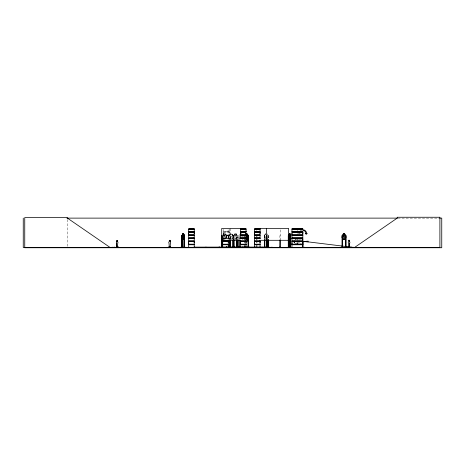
<?xml version="1.0" encoding="UTF-8"?>
<svg xmlns="http://www.w3.org/2000/svg" width="465" height="465" viewBox="0 0 465 465"><rect width="100%" height="100%" fill="white"/><g stroke="black" fill="none" stroke-linecap="round" stroke-linejoin="round"><path stroke-width="0.35" stroke-dasharray="2.33 1.74" d="M223.677 233.523L223.648 235.028L229.28 235.156L223.624 235.244L223.677 239.702M229.21 233.523L229.216 231.68M223.677 231.628L229.245 231.791M229.21 240.934L229.245 235.273M236.941 235.627L236.888 239.132M264.684 235.627L264.713 239.132M226.292 235.552L226.217 239.132M232.82 235.581L232.744 239.132M238.795 239.132L238.795 235.65L239.196 235.488L239.196 239.132M264.736 235.552L264.283 235.633L264.306 237.51L265.62 239.388L264.347 237.493M229.216 235.4L223.671 235.435M223.613 238.266L229.274 238.249L223.624 238.092M234.86 233.802L234.255 237.057L235.063 238.173L235.865 238.173L236.656 237.057L236.063 233.802L234.831 233.802L233.633 235.65L233.633 239.132M267.962 235.604L267.98 239.132M223.043 235.65L223.758 233.802L225.2 233.802M229.199 235.627L228.792 235.65L228.792 239.132M232.773 235.627L233.145 235.65L231.698 233.802L230.239 233.802L229.507 235.65L229.507 237.057L230.489 238.173L231.46 238.173L232.419 237.057L232.419 235.65L231.698 233.802M223.636 231.791L223.671 234.883L229.245 235.058M229.257 231.977L223.642 232M226.013 238.469L226.874 238.469M237.22 239.132L237.278 235.633L236.051 233.75L234.813 233.75L233.593 235.633L233.54 239.132M236.034 239.341L237.237 237.493M234.86 239.341L233.593 237.51L234.842 239.388L236.081 239.388L237.301 237.51M241.201 237.202L241.695 236.476M264.283 235.633L265.643 233.75M267.317 238.923L268.276 237.493M229.245 238.196L223.665 238.057M222.282 235.633L223.746 233.75M231.698 239.341L233.157 237.493M233.203 237.51L231.721 239.388L230.216 239.388L228.734 237.51L228.734 235.633L230.216 233.75L231.721 233.75L233.203 235.633L233.145 239.132M224.955 238.173L225.897 237.057L225.897 235.65L225.188 233.802M298.303 242.032L297.187 243.015L295.775 243.015L293.927 242.282L295.292 243.416M264.725 235.639L264.777 239.132M293.88 240.8L295.757 239.318M297.641 243.788L299.518 242.306M226.246 235.627L226.635 235.65L226.635 239.132M233.982 235.627L233.54 235.65M397.93 218.12L438.879 218.12M223.671 232.163L229.216 232.163L229.21 234.935M223.735 233.75L225.223 233.75L226.676 235.633L226.67 237.51L225.211 239.388L223.735 239.388L225.211 233.75L226.67 235.633M267.916 235.65L268.34 235.65L268.34 239.132M228.094 235.65L228.286 239.213M230.315 235.65L230.123 239.213M280.29 235.65L279.889 235.65L279.889 239.213M223.677 237.987L229.21 237.987M223.677 238.469L229.21 238.469M301.489 239.812L295.531 239.812L295.531 239.411M295.531 243.364L301.489 243.364M297.641 239.318L299.518 240.8M293.927 242.282L295.316 243.375M223.043 237.057L224.002 238.173M265.87 238.173L264.986 237.057L265.643 233.802L264.329 235.65L264.416 239.132M242.788 235.185L241.695 233.802L240.236 233.802L238.731 235.633L238.731 237.51L240.213 239.388M238.778 237.493L239.51 238.417M228.78 237.493L230.239 239.341M222.293 237.51L223.746 239.388M266.98 233.75L268.34 235.633M236.034 233.802L237.301 235.633L236.801 235.65L236.801 239.132M230.245 236.476L230.716 237.202L231.698 236.476L231.204 234.046L230.716 234.046L230.245 235.65L230.315 239.213M234.842 233.75L236.081 239.388M297.513 233.523L297.513 234.883M297.513 242.846L297.513 244.206M297.28 230.303L297.28 231.617M297.28 239.62L297.28 240.934M280.29 229.844L280.29 239.603M268.276 235.65L268.276 239.132M256.988 235.65L256.988 237.074M256.988 237.789L256.988 239.928M256.988 240.643L256.988 243.497M256.988 244.212L256.988 246.351M256.587 228.449L256.587 230.535M256.587 235.65L256.587 237.074M256.587 237.789L256.587 239.928M256.587 240.643L256.587 243.497M256.587 244.212L256.587 246.351M244.997 242.073L245.026 243.497M245.026 244.212L244.997 246.351M244.607 235.65L244.607 237.074M244.607 237.789L244.631 239.928M244.607 240.643L244.631 243.497M244.631 244.212L244.607 246.351M244.497 236.342L244.497 239.83M244.096 237.737L244.096 239.83M243.143 236.342L243.143 239.83M242.742 237.737L242.742 239.83M242.416 235.65L242.416 237.057M237.127 235.65L237.127 239.132M233.947 235.493L233.959 239.132M233.872 235.65L233.872 239.132M230.163 228.449L230.163 239.603M229.216 228.989L229.21 231.617L223.671 231.617L223.677 229.152M228.251 242.073L228.286 243.497M228.251 244.212L228.286 246.351M228.135 235.65L228.135 239.213M228.135 242.073L228.135 243.497M228.135 244.212L228.135 246.351M228.094 229.844L228.094 239.603M228.094 242.073L228.094 243.497M228.094 244.212L228.094 246.351M67.437 219.55L67.437 246.781M299.268 232.535A3.732 3.732 0 0 0 299.14 233.5L298.524 233.5L299.419 234.366L300.32 233.5L299.693 233.5A3.116 3.116 0 0 1 299.803 232.692M300.233 230.861A3.732 3.732 0 0 1 301.006 230.268M301.256 230.803A3.116 3.116 0 0 1 302.006 230.489M235.255 234.046L234.866 236.476L235.656 237.202L236.063 235.65L235.656 234.046L235.226 234.046M224.229 234.046L223.764 236.476L224.229 237.202L224.705 237.202L225.194 235.65L224.705 234.046L224.229 234.046"/><path stroke-width="0.7" d="M188.685 244.206L188.685 241.48L194.231 241.48L194.225 244.206L188.685 244.206L188.691 242.846M188.685 234.883L188.685 232.163L194.231 232.163L194.225 234.883L188.685 234.883L188.691 233.523M194.225 242.846L194.225 241.48M194.225 233.523L194.225 232.163M240.533 244.206L240.533 242.846M240.533 234.883L240.533 233.523M246.049 242.846L246.049 241.48M254.512 244.206L254.512 241.48L260.057 241.48L260.051 244.206L254.512 244.206L254.518 242.846M254.512 234.883L254.512 232.163L260.057 232.163L260.051 234.883L254.512 234.883L254.518 233.523M260.051 242.846L260.051 241.48M260.051 233.523L260.051 232.163M302.825 244.206L291.974 244.206L291.979 242.846M291.974 234.883L291.974 232.163L302.825 232.163L302.82 234.883L291.974 234.883L291.979 233.523M302.82 233.523L302.82 232.163M290.381 247.066L290.381 247.496L290.381 235.505M117.564 247.049L117.721 243.242A0.988 0.773 -90 0 0 117.564 241.69L117.599 240.62L117.564 241.69M349.482 247.049L349.657 243.242A0.988 0.831 -90 0 0 349.482 241.69L349.517 240.62L349.482 241.69M342.525 235.563L342.554 247.496M345.879 235.633L345.809 237.493L344.606 239.388L343.344 239.388L342.106 237.51L342.106 235.633L343.373 233.75L344.635 233.75L345.879 235.633L345.896 247.496L345.914 235.65L345.478 235.482M345.524 235.552L345.536 247.496M117.599 247.049L116.785 247.049L116.628 243.242A0.988 0.773 -90 0 1 116.785 241.69L116.878 240.376M117.61 246.653L117.174 246.537L117.715 246.398L117.668 247.264M117.633 246.601L117.168 246.572L117.61 246.485M117.337 246.485L117.604 246.531M348.605 247.368L348.593 246.398L349.128 246.572L348.704 246.653M348.709 246.485L349.075 246.572L348.785 246.63M289.399 235.65L289.811 234.046M169.254 247.049L169.039 243.242A0.988 0.936 -90 0 1 169.237 241.69L169.318 240.376L170.051 240.271M169.725 246.485L170.004 246.537M223.648 247.479L234.808 247.496M183.669 239.388L182.786 239.388L183.669 233.75L182.786 233.75L181.949 235.633L181.978 247.496L182.077 235.65M289.085 247.496L289.067 235.65L289.399 233.802L289.997 233.802L290.23 237.057L289.864 238.173L289.492 238.173L289.12 237.057M286.899 247.438L304.9 247.316L286.888 247.467L292.718 247.461M180.031 247.275L186.238 247.275M289.957 236.476L289.765 237.202L289.399 236.476M245.7 235.116L246.02 234.046L246.502 234.046L246.996 236.476L246.02 237.202M245.7 236.993L246.02 235.924L246.502 235.924L246.996 238.353L246.02 239.086M289.445 239.341L288.829 237.51L288.829 235.633L289.393 233.75L290.009 233.75L290.549 235.65L290.526 247.496M289.433 233.75L288.846 235.65L288.91 247.496M289.951 239.341L290.573 237.51L289.962 239.388L289.393 239.388L289.393 233.75M340.938 247.461L347.146 247.275L344.745 247.467M343.368 247.461L340.944 247.275L343.379 247.258M265.759 247.252L269.334 247.275L265.742 247.438M221.636 247.49L221.689 235.65L222.107 235.65L222.131 247.496M222.706 247.275C219.108 246.781 222.985 248.473 222.677 247.066M221.235 247.275L239.068 247.252M228.71 247.461L228.745 247.066M244.009 247.461L244.049 247.066M256.541 247.066L256.529 247.258M182.821 233.75L181.949 235.633M183.629 239.388L184.436 237.493M184.064 237.057L183.524 238.173L182.978 238.173L182.425 237.057L182.838 233.802L183.658 233.802L184.064 235.65L184.041 247.496M246.218 238.028L247.235 236.9L246.462 238.307C248.048 239.789 246.717 240.556 246.2 238.58M348.709 240.376L349.105 240.126M348.808 240.271L348.657 241.69A0.988 0.831 -90 0 0 348.483 243.242L348.686 247.049L349.517 247.049L349.657 243.242M344.588 239.341L345.879 237.51M112.914 247.427L113.135 247.264M117.186 247.421L116.872 247.485L116.959 246.851M117.819 247.496L118.116 246.851L117.523 246.851L117.523 247.264M246.996 239.341L248.455 237.493L247.02 235.633L245.514 235.633M248.502 237.51L247.02 239.388L245.514 239.388M245.514 233.75L247.02 233.75L248.502 235.633L248.502 239.394L246.996 241.225L245.537 241.225M248.502 239.394L247.02 241.271L240.486 241.294M348.093 247.49L348.163 246.851L348.704 246.851M348.5 247.485L348.157 247.421L353.836 247.496M170.33 246.851L170.591 247.368L170.591 246.851L170.219 247.264M240.55 247.386L240.527 244.753L246.055 244.753M188.685 247.38L188.691 244.753L194.231 244.753L194.231 247.38L188.668 247.49M254.512 247.38L254.518 244.753L260.057 244.753L260.057 247.38L254.495 247.49M354.528 247.496L397.215 218.12L397.215 217.254L439.896 217.254L439.896 247.496L23.25 247.496L23.25 218.12M112.274 247.496L111.972 247.264L115.442 247.368M117.965 247.496L111.885 247.485L112.292 247.485M349.477 247.49C348.541 247.31 349.988 247.828 349.407 246.851M353.505 247.427L353.755 247.264L350.494 247.368M263.33 247.467L269.328 247.258M166.72 247.496L170.481 247.264L170.481 246.851M170.405 247.496L170.678 247.496M221.979 247.467L222.084 235.65M248.072 235.627L248.444 235.65L248.444 247.496M66.89 218.12L397.436 218.12M439.57 218.12L441.75 218.12L441.75 247.746L24.75 247.746L24.75 217.562L67.437 217.562L67.437 218.12L110.118 247.496M245.026 228.449L221.712 228.449L221.724 247.496M256.587 228.449L288.637 228.449L288.596 247.461M188.68 228.879L194.236 228.879M240.521 228.879L246.055 228.879M254.506 228.879L260.057 228.879M291.968 228.879L302.831 228.879M302.831 228.978L291.968 228.989L291.979 231.617L302.825 231.617M188.691 229.152L194.225 229.152M240.533 229.152L246.049 229.152M254.518 229.152L260.051 229.152M291.979 229.152L302.82 229.152M240.527 231.617L246.055 231.617M188.645 231.803L194.265 231.803M240.486 231.803L246.09 231.803M254.471 231.803L260.092 231.803M291.939 231.803L302.866 231.803M188.645 231.971L194.265 231.971M240.486 231.971L246.09 231.971M254.471 231.971L260.092 231.971M291.939 231.971L302.866 231.971M246.055 232.163L240.527 232.163L240.527 234.883L246.055 234.883M245.537 233.802L246.996 233.802L247.717 235.65L247.717 237.057L246.758 238.173L240.51 238.121L246.055 238.063M188.645 235.075L194.265 235.075M240.486 235.075L246.09 235.075M254.471 235.075L260.092 235.075M291.939 235.075L302.866 235.075M188.645 235.244L194.265 235.244M240.486 235.244L246.09 235.244M254.471 235.244L260.092 235.244M291.939 235.244L302.866 235.244M246.055 235.435L240.527 235.435L240.527 238.057M182.216 235.482L182.228 247.496M290.34 235.482L290.695 235.65L290.695 247.496M182.228 235.627L181.85 235.65L181.856 247.496M184.07 235.65L184.5 235.633L184.425 247.496M245.537 235.679L246.996 235.679L247.717 237.528L247.717 238.94L246.758 240.056L245.787 240.056M342.6 235.65L342.13 235.633L342.182 247.496L342.263 235.65M181.949 237.51L182.832 239.33M342.106 237.51L343.391 239.341M194.225 237.987L188.691 237.987L188.691 235.435L194.231 235.435L194.231 238.057L188.656 238.167L194.236 238.173M240.533 237.987L246.049 237.987M260.051 237.987L254.518 237.987L254.518 235.435L260.057 235.435L260.057 238.057L254.46 238.132L260.057 238.202M291.979 237.987L302.82 237.987L302.825 235.435L291.974 235.435L291.974 238.057L302.831 238.057M291.968 238.202L302.831 238.202M240.521 238.313L246.055 238.313M260.057 238.301L254.506 238.301L254.518 240.934L260.057 240.934M302.831 238.301L291.968 238.313L291.979 240.934L302.825 240.934M188.691 238.469L194.225 238.469M240.533 238.469L246.049 238.469M254.518 238.469L260.051 238.469M291.979 238.469L302.82 238.469M302.384 239.411L302.814 239.365L302.837 247.496M302.384 239.458L302.814 239.458M302.384 239.766L302.814 239.766M302.384 239.812L302.814 239.859M221.712 240.3L240.789 240.3M259.458 240.3L288.637 240.3M116.785 240.62L116.785 241.69M170.109 240.376L170.19 241.69A0.988 0.936 -90 0 1 170.364 243.242L170.173 247.049L169.237 247.049M223.671 240.934L229.216 240.934M240.527 240.934L246.055 240.934M188.645 241.126L194.265 241.126M223.63 241.126L229.251 241.126M240.486 241.126L246.09 241.126M254.471 241.126L260.092 241.126M291.939 241.126L302.866 241.126M302.215 241.236L303.314 241.236L303.314 241.916L302.215 241.916M188.645 241.294L194.265 241.294M223.63 241.294L229.251 241.294M254.471 241.294L260.092 241.294M291.939 241.294L302.93 241.329L302.93 247.496M223.671 241.48L229.216 241.48M302.825 241.48L291.974 241.48L291.974 244.206M303.314 241.451L307.016 241.451M170.173 241.69L170.173 240.62M303.314 241.701L307.016 241.701M302.436 241.817L302.93 241.817M302.436 241.945L302.93 241.945M116.628 243.242L116.825 247.049M302.814 243.317L302.384 243.364L302.814 243.41M302.384 243.718L302.814 243.765M302.384 243.811L302.814 243.811M223.671 244.206L229.216 244.206M246.055 244.206L240.527 244.206L240.527 241.48L246.055 241.48L246.049 244.206M188.645 244.392L194.265 244.392M223.63 244.392L229.251 244.392M240.486 244.392L246.09 244.392M254.471 244.392L260.092 244.392M291.939 244.392L302.866 244.392M188.645 244.561L194.265 244.561M223.63 244.561L229.251 244.561M240.486 244.561L246.09 244.561M254.471 244.561L260.092 244.561M291.939 244.561L302.866 244.561M223.671 244.753L229.216 244.753M302.825 244.753L291.974 244.753L291.974 247.38M348.715 246.607L349.07 246.619M181.809 247.066L182.239 247.066M184.03 247.066L184.46 247.066M267.869 247.066L268.386 247.066M279.843 247.066L280.389 247.461M288.742 247.066L288.224 247.066L288.224 247.496M288.881 247.066L289.236 247.496L289.213 237.737M290.369 247.066L290.73 247.066M342.141 247.066L342.641 247.066L342.641 247.496M345.449 247.066L345.954 247.066M114.28 247.182L114.931 247.182M168.057 247.182L168.714 247.182M205.152 247.252L206.634 247.252M218.567 247.252L220.09 247.252M239.243 247.188L242.695 247.188L242.695 247.496M244.544 247.188L247.996 247.188M254.651 247.252L256.186 247.252M256.465 247.252L256.814 247.496M261.708 247.252L263.237 247.252M270.769 247.252L272.298 247.252M272.583 247.252L272.932 247.496M351.011 247.182L351.668 247.182M188.691 247.304L194.225 247.304M223.677 247.304L234.784 247.275M238.493 247.275L235.953 247.496L238.469 247.496M240.533 247.304L246.049 247.304M254.518 247.304L260.051 247.304M347.146 247.275L344.693 247.496M170.603 247.427L166.517 247.485L166.889 247.264M248.06 235.499L247.996 247.496M308.004 241.858L353.016 247.368M233.232 247.461L233.145 239.83M240.539 247.479L246.055 247.386L246.049 244.753M244.892 247.467L244.95 247.066M244.712 247.461L244.683 247.066M183.629 233.75L184.477 235.65M183.617 233.802L184.436 235.65M181.978 237.493L182.821 239.388M290.509 235.65L289.962 233.75L289.962 239.388M288.846 237.493L289.433 239.388M288.672 247.473L288.695 235.65L288.265 235.65L288.283 247.496M289.765 234.046L289.957 235.65M349.849 247.368L349.849 246.851L349.314 246.851L349.314 247.264M349.756 246.851L349.756 247.264L348.262 247.264L348.262 246.851M349.017 246.398L349.017 247.264M348.977 246.398L348.977 247.264M348.634 246.398L348.704 247.264M345.774 247.066L345.762 247.496M345.64 247.066L345.629 247.496M345.443 235.493L345.454 247.496M342.467 247.066L342.455 247.496M342.333 247.066L342.333 247.496M308.004 241.021L308.004 242.131M307.016 241.021L307.016 242.131M302.506 239.859L302.529 247.496M290.602 247.066L290.602 247.496M289.009 247.066L289.027 247.496M288.376 247.066L288.387 247.496M280.29 239.928L280.244 247.496M279.936 247.066L279.936 247.496M279.889 239.928L279.843 247.496M268.34 239.83L268.34 247.496M268.276 239.83L268.212 247.496M268.043 247.066L268.032 247.496M267.98 239.83L267.939 247.496M267.916 239.83L267.869 247.496M267.09 247.496L267.09 247.066L194.196 247.13L194.196 247.496M267.032 247.496L267.044 235.65L266.614 235.65L266.672 247.496L266.614 228.449M266.927 247.066L266.939 247.496M266.381 247.13L266.381 247.496M265.771 247.13L265.765 247.496M264.777 239.83L264.754 247.496M264.713 239.83L264.713 247.496M264.469 247.066L264.475 247.496M264.347 239.83L264.37 247.496M264.306 247.066L264.306 247.496M256.988 247.066L257.035 247.496M256.942 247.066L256.942 247.496M256.587 247.066L256.634 247.496M249.624 247.13L249.624 247.496M249.007 247.13L249.007 247.496M248.49 247.066L248.49 247.496M248.089 247.066L248.089 247.496M246.049 231.617L246.055 228.989L240.521 228.983L240.533 231.617M245.072 247.066L245.072 247.496M245.026 247.066L244.991 247.496M244.631 247.066L244.584 247.496L244.497 247.066M244.451 247.066L244.451 247.496M244.142 247.066L244.142 247.496M243.189 247.066L243.189 247.496M243.096 247.066L243.096 247.496M242.933 247.13L242.933 247.496M242.742 247.066L242.788 247.496M242.067 247.13L242.067 247.496M239.196 239.83L239.243 247.496M239.15 247.066L239.15 247.496M238.795 239.83L238.841 247.496M238.748 247.066L238.655 247.252M237.22 239.83L237.22 247.496M237.127 239.83L237.127 247.496M237.063 247.066L237.08 247.496M236.952 247.066L236.935 247.496M236.888 239.83L236.848 247.496M236.801 239.83L236.761 247.496M233.959 239.83L234 247.496M233.872 239.83L233.912 247.496M233.808 247.066L233.808 247.496M233.633 239.83L233.68 247.496M233.54 239.83L233.57 247.496M233.506 247.066L233.506 247.496M233.099 247.066L233.099 247.496M232.791 247.066L232.791 247.496M232.744 239.83L232.698 247.496M230.355 247.066L230.332 247.496M230.315 239.928L230.274 247.496M230.163 239.928L230.163 247.496M230.123 239.928L230.123 247.496M229.193 239.83L229.239 247.496M229.146 247.066L229.146 247.496M228.838 247.066L228.792 247.496M228.298 247.066L228.327 247.496M228.245 247.066L228.292 247.496M228.135 247.066L228.141 247.496M228.094 247.066L228.03 247.496M226.653 247.066L226.682 247.496M226.595 247.066L226.606 247.496M226.554 247.066L226.554 247.496M226.298 247.066L226.292 247.496L226.246 247.066M222.805 247.066L222.805 247.496M222.764 239.83L222.735 247.496M222.421 247.066L222.415 247.496M222.34 239.83L222.322 247.496L222.293 247.066M220.648 247.496L220.433 247.496M219.585 247.13L219.585 247.496M219.381 247.13L219.381 247.496M219.114 247.13L219.114 247.496M218.172 247.496L217.027 247.496M207.291 247.496L206.937 247.496M204.751 247.496L203.606 247.496M194.666 247.13L194.666 247.496M184.32 247.066L184.32 247.496M184.297 237.04L184.25 247.496M184.198 235.65L184.169 247.496M182.1 247.066L182.1 247.496M170.103 247.264L170.08 246.398L169.649 246.398L169.673 247.264M169.184 246.851L168.958 247.368M169.033 246.851L169.033 247.264M118.029 246.851L118.029 247.264L116.541 247.264L116.541 246.851M117.61 246.851L117.61 247.368M117.314 246.398L117.36 247.264M117.046 247.264L117.046 246.851L116.448 246.851L116.448 247.368M302.872 229.768A3.732 3.732 0 0 1 306.609 233.5L307.226 233.5L306.266 234.366L305.313 233.5L305.929 233.5A3.116 3.116 0 0 0 302.814 230.384M183.105 234.046L182.838 236.476L183.379 237.202L183.658 235.65L183.379 234.046L183.065 234.046M343.769 234.046L343.373 236.476L344.176 237.202L344.588 235.65L344.176 234.046L343.769 234.046M343.368 233.802L342.752 237.057L343.571 238.173L344.385 238.173L345.193 237.057L345.193 235.65L344.588 233.802L343.368 233.802M352.511 247.368L352.848 247.485L352.511 247.368M167.755 247.368L168.045 247.427L167.755 247.368M169.463 247.368L169.463 247.421M194.236 228.989L188.68 228.989L188.691 231.617L194.231 231.617L194.231 228.989M260.057 228.983L254.506 228.978L254.518 231.617L260.057 231.617L260.057 228.989M194.236 238.301L188.68 238.301L188.691 240.934L194.231 240.934L194.231 238.313"/></g></svg>
